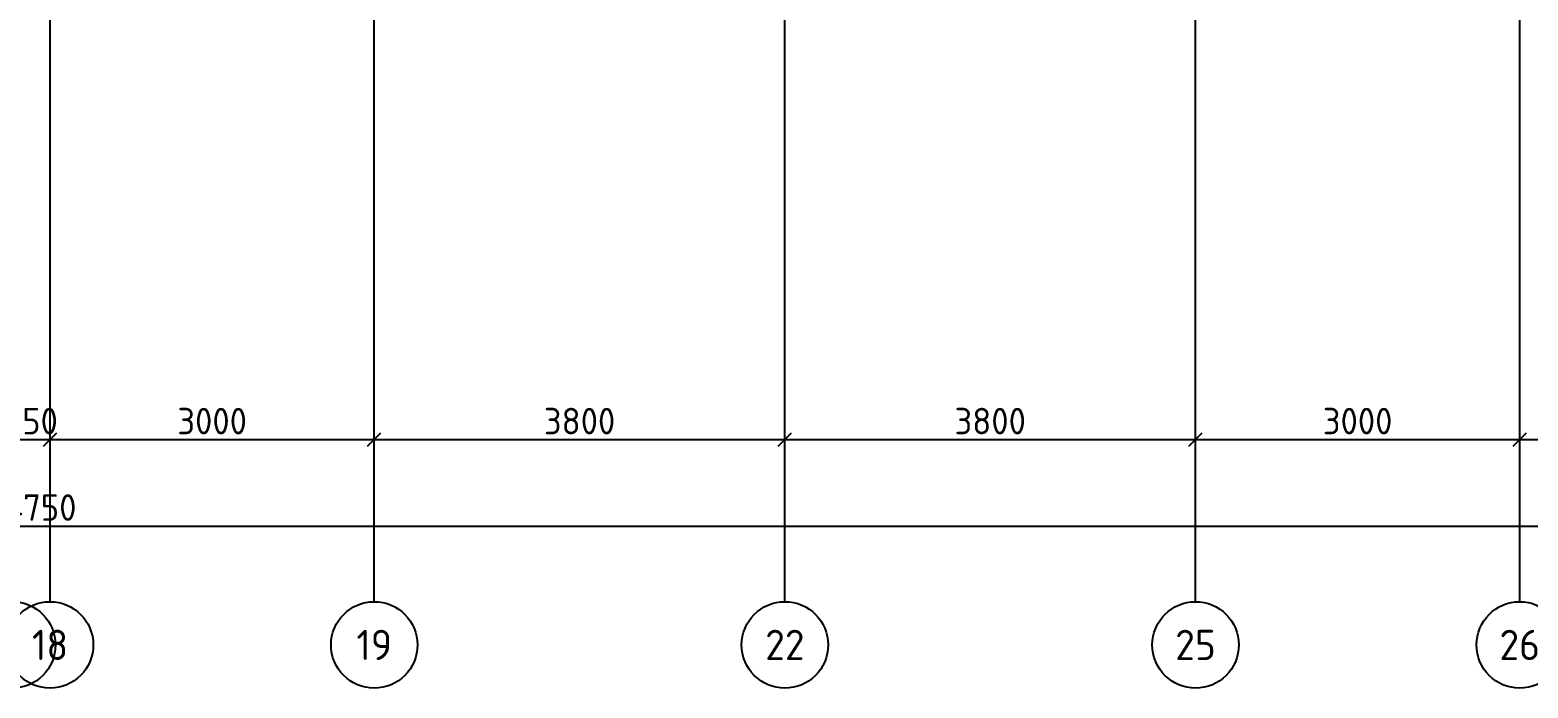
# Model space of a CAD drawing. Extents: x 1129508 to 1196731, y 2982646 to 3009272.
# Drawn here: x 1162982 to 1176845, y 2982646 to 2988737 of the extents above; entities that cross this region are included whole.
import ezdxf
from ezdxf.enums import TextEntityAlignment as Align

# ---------------------------------------------------------------- set-up
doc = ezdxf.new("R2010")
doc.units = 0
doc.header["$LTSCALE"] = 1000
doc.linetypes.add('DOTE', pattern=[2.42, 2, -0.2, 0.02, -0.2])
doc.layers.add('AXIS', color=3, linetype='Continuous')
doc.layers.add('DOTE', color=8, linetype='DOTE')
doc.styles.add('CADReader_TextStyle', font='tssdeng.shx', dxfattribs={"height": 0.2, "bigfont": 'gbcbig.shx'})

# ---------------------------------------------------------------- blocks, each defined once
blk = doc.blocks.new('21325465')
at = {"layer": 'AXIS', "linetype": 'Continuous'}
for p, q in [((6303113, 284090), (6303113, 288090)), ((6306113, 284090), (6306113, 288090)), ((6309913, 284090), (6309913, 288090)), ((6313713, 284090), (6313713, 288090)), ((6316713, 284090), (6316713, 288090)), ((6303113, 285240), (6303113, 285940)), ((6306113, 285240), (6306113, 285940)), ((6309913, 285240), (6309913, 285940)), ((6313713, 285240), (6313713, 285940)), ((6316713, 285240), (6316713, 285940)), ((6275563, 285590), (6330313, 285590)), ((6303051, 285528), (6303175, 285652)), ((6306051, 285528), (6306175, 285652)), ((6309851, 285528), (6309975, 285652)), ((6313651, 285528), (6313775, 285652)), ((6316651, 285528), (6316775, 285652)), ((6275563, 284790), (6330313, 284790))]:
    blk.add_line(p, q, dxfattribs=at)
for centre in [(6302763, 283690), (6303113, 283690), (6306113, 283690), (6309913, 283690), (6313713, 283690), (6316713, 283690)]:
    blk.add_circle(centre, 400, dxfattribs=at)
at = {"layer": 'DOTE'}
for p, q in [((6303113, 288090), (6303113, 305116)), ((6306113, 288053), (6306113, 305079)), ((6313713, 288090), (6313713, 305116)), ((6316713, 288090), (6316713, 305116)), ((6309913, 288090), (6309913, 293758))]:
    blk.add_line(p, q, dxfattribs=at)
at = {"layer": 'AXIS', "color": 7, "style": 'CADReader_TextStyle'}
for s, p in [('350', (6302938, 285884)), ('3000', (6304613, 285884)), ('3800', (6308013, 285884)), ('3800', (6311813, 285884)), ('3000', (6315213, 285884)), ('54750', (6302938, 285084))]:
    blk.add_text(s, height=245, rotation=360, dxfattribs=at).set_placement(p, align=Align.TOP_CENTER)
for s, p in [('18', (6303113, 283690)), ('19', (6306113, 283690)), ('22', (6309913, 283690)), ('25', (6313713, 283690)), ('26', (6316713, 283690))]:
    blk.add_text(s, height=280, dxfattribs=at).set_placement(p, align=Align.MIDDLE_CENTER)
blk = doc.blocks.new('SIPIN1-1-1')
at = {"layer": 'DOTE'}
blk.add_blockref('21325465', (-6570286, 2333928), dxfattribs=at)

msp = doc.modelspace()

# ---------------------------------------------------------------- block references
msp.add_blockref('SIPIN1-1-1', (1430341, 365427))

doc.saveas('drawing.dxf')
